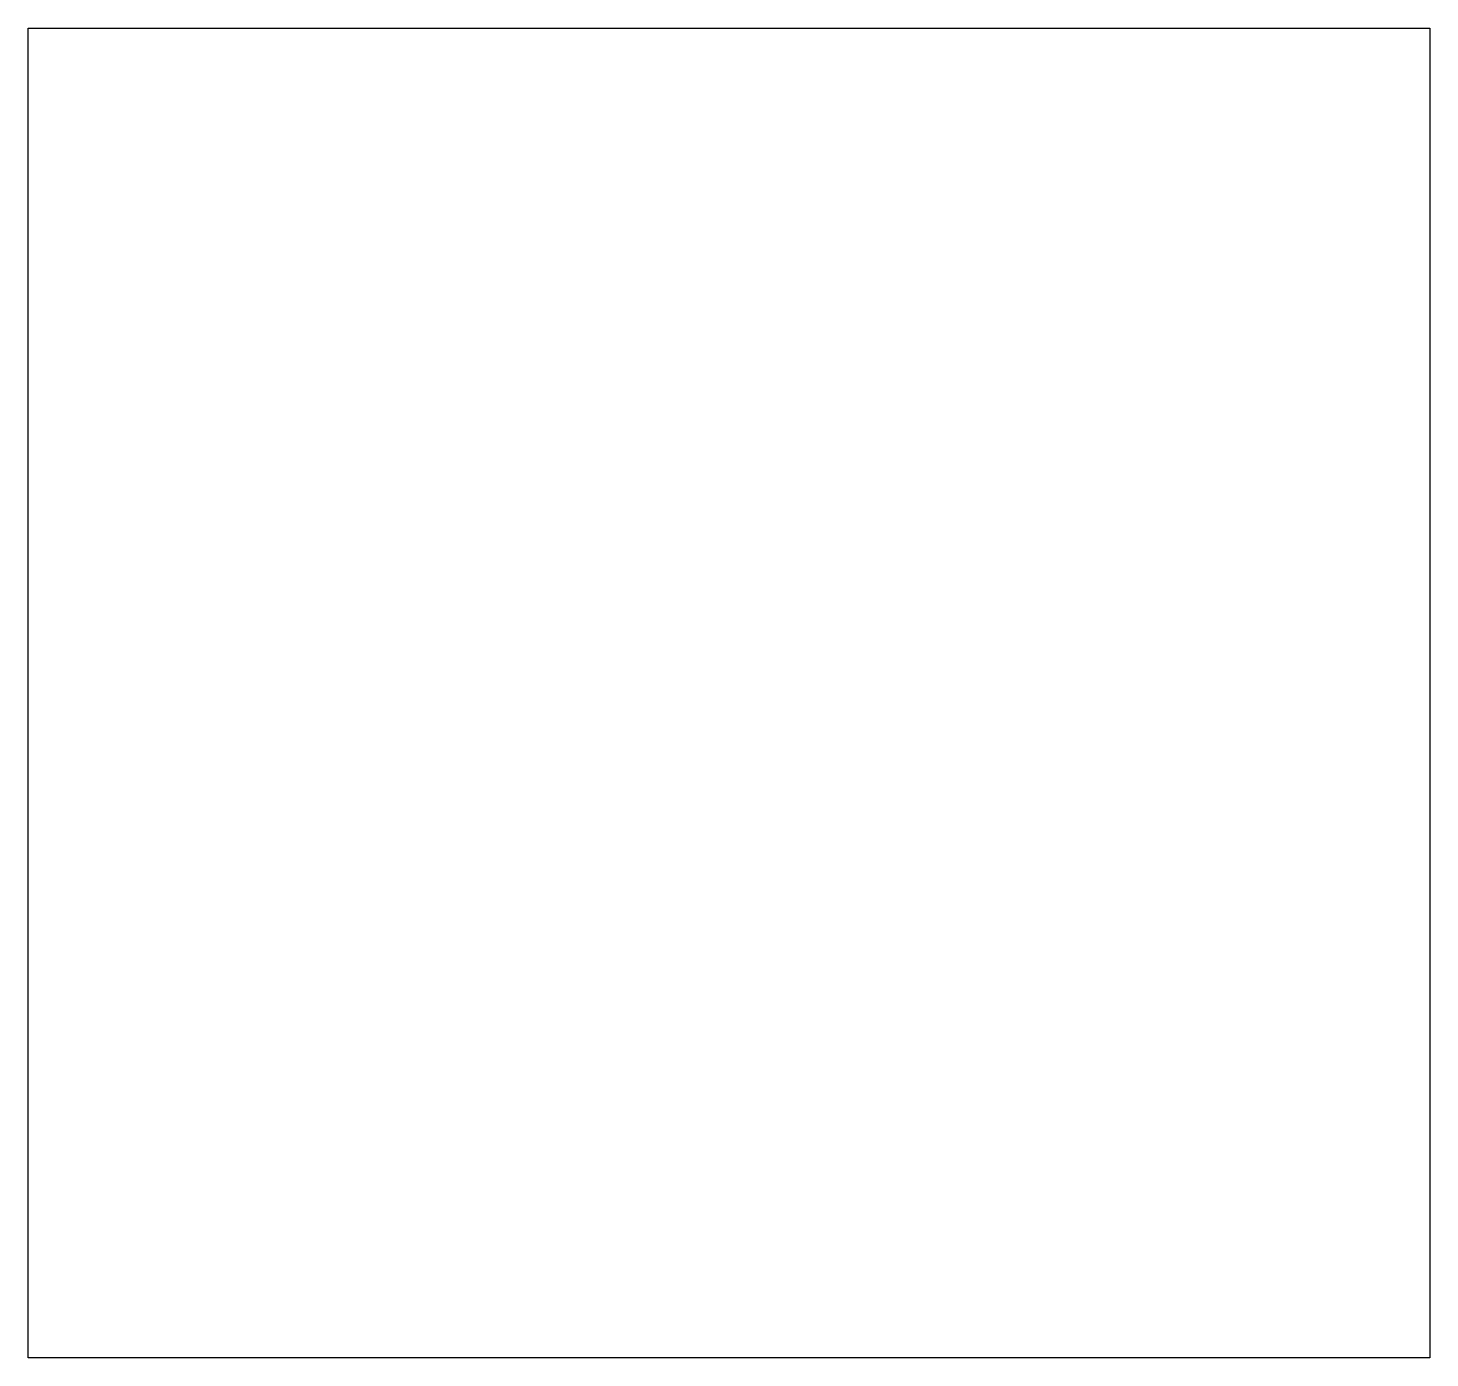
# Model space of a CAD drawing. Extents: x 65.3 to 120.5, y 212.9 to 265.3.
import ezdxf

# ---------------------------------------------------------------- set-up
doc = ezdxf.new("R2010")
doc.units = 0
doc.layers.add('Layer_1', color=7, linetype='CONTINUOUS')

msp = doc.modelspace()

# ---------------------------------------------------------------- linework, layer by layer
at = {"layer": 'Layer_1', "color": 7}
for p, q in [((65.314285, 265.288887), (120.549204, 265.288887)), ((65.314285, 212.876191), (65.314285, 265.288887)), ((120.549204, 265.288887), (120.549204, 212.876191)), ((120.549204, 212.876191), (65.314285, 212.876191))]:
    msp.add_line(p, q, dxfattribs=at)

doc.saveas('drawing.dxf')
